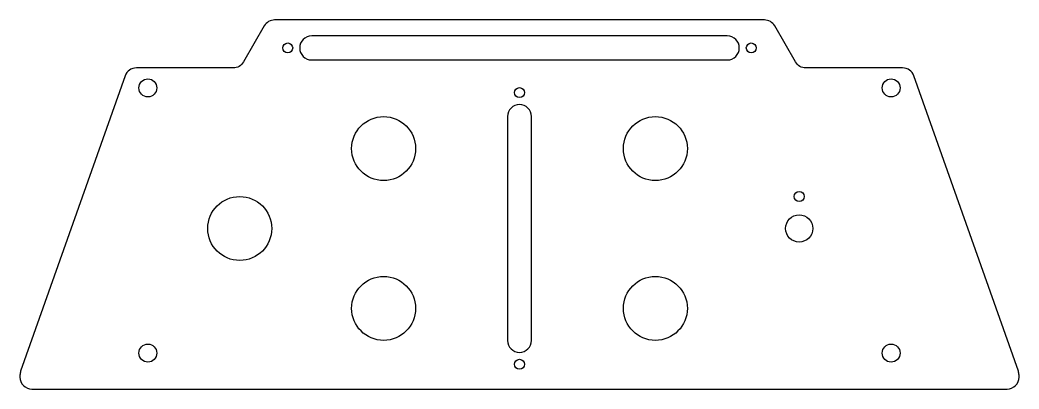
# Model space of a CAD drawing. Header units: millimetres. Extents: x -125 to 125, y -165 to -73.
import ezdxf

# ---------------------------------------------------------------- set-up
doc = ezdxf.new("R2010")
doc.units = ezdxf.units.MM
doc.layers.get('0').update_dxf_attribs({"linetype": 'CONTINUOUS'})

msp = doc.modelspace()

# ---------------------------------------------------------------- linework, layer by layer
for points in [[(63.87, -74.11, 0.267949), (61.27, -72.61), (-61.27, -72.61, 0.267949), (-63.87, -74.11), (-69.06, -83.11, -0.267949), (-71.66, -84.61), (-95.88, -84.61, 0.317837), (-98.71, -86.61), (-124.83, -160.49, 0.085164), (-125, -161.49), (-125, -161.97, 0.414214), (-122, -164.97), (122, -164.97, 0.414214), (125, -161.97), (125, -161.49, 0.085164), (124.83, -160.49), (98.71, -86.61, 0.317837), (95.88, -84.61), (71.66, -84.61, -0.267949), (69.06, -83.11)], [(-52, -76.61, 1), (-52, -82.61), (52, -82.61, 1), (52, -76.61)], [(-3, -152.79, 1), (3, -152.79), (3, -96.79, 1), (-3, -96.79)]]:
    msp.add_lwpolyline(points, format="xyb", close=True)
for centre, radius in [((-58, -79.61), 1.25), ((58, -79.61), 1.25), ((-93, -89.61), 2.25), ((93, -89.61), 2.25), ((0, -90.79), 1.25), ((-34, -104.79), 8), ((34, -104.79), 8), ((-70, -124.79), 8), ((70, -116.79), 1.25), ((70, -124.79), 3.4), ((-34, -144.79), 8), ((34, -144.79), 8), ((-93, -155.97), 2.25), ((93, -155.97), 2.25), ((0, -158.79), 1.25)]:
    msp.add_circle(centre, radius)

doc.saveas('drawing.dxf')
